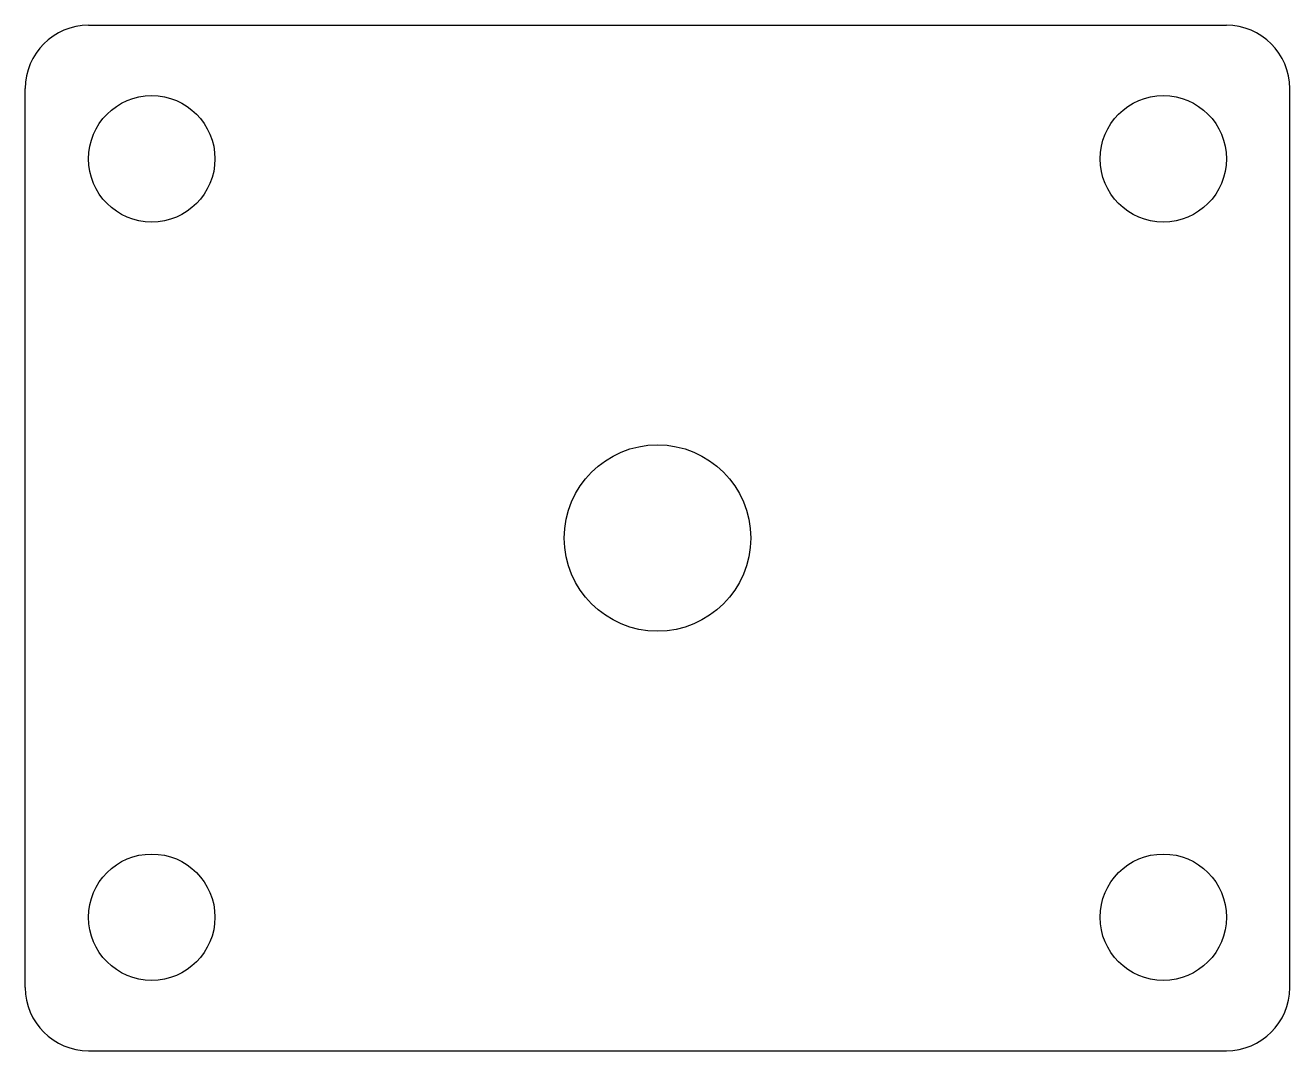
# Model space of a CAD drawing. Extents: x 1 to 201, y 2 to 164.
import ezdxf

# ---------------------------------------------------------------- set-up
doc = ezdxf.new("R2010")
doc.units = 0
doc.layers.get('0').update_dxf_attribs({"linetype": 'CONTINUOUS'})

msp = doc.modelspace()

# ---------------------------------------------------------------- linework, layer by layer
for p, q in [((11.18, 163.83), (191.18, 163.83)), ((1.18, 11.57), (1.18, 153.83)), ((201.18, 11.57), (201.18, 153.83)), ((11.18, 1.57), (191.18, 1.57))]:
    msp.add_line(p, q)
for centre, radius in [((21.18, 142.7), 10), ((181.18, 142.7), 10), ((101.18, 82.7), 14.75), ((21.18, 22.7), 10), ((181.18, 22.7), 10)]:
    msp.add_circle(centre, radius)
for centre, start, end in [((11.18, 153.83), 90, 180), ((191.18, 153.83), 0, 90), ((11.18, 11.57), 180, 270), ((191.18, 11.57), 270, 0)]:
    msp.add_arc(centre, 10, start, end)

doc.saveas('drawing.dxf')
